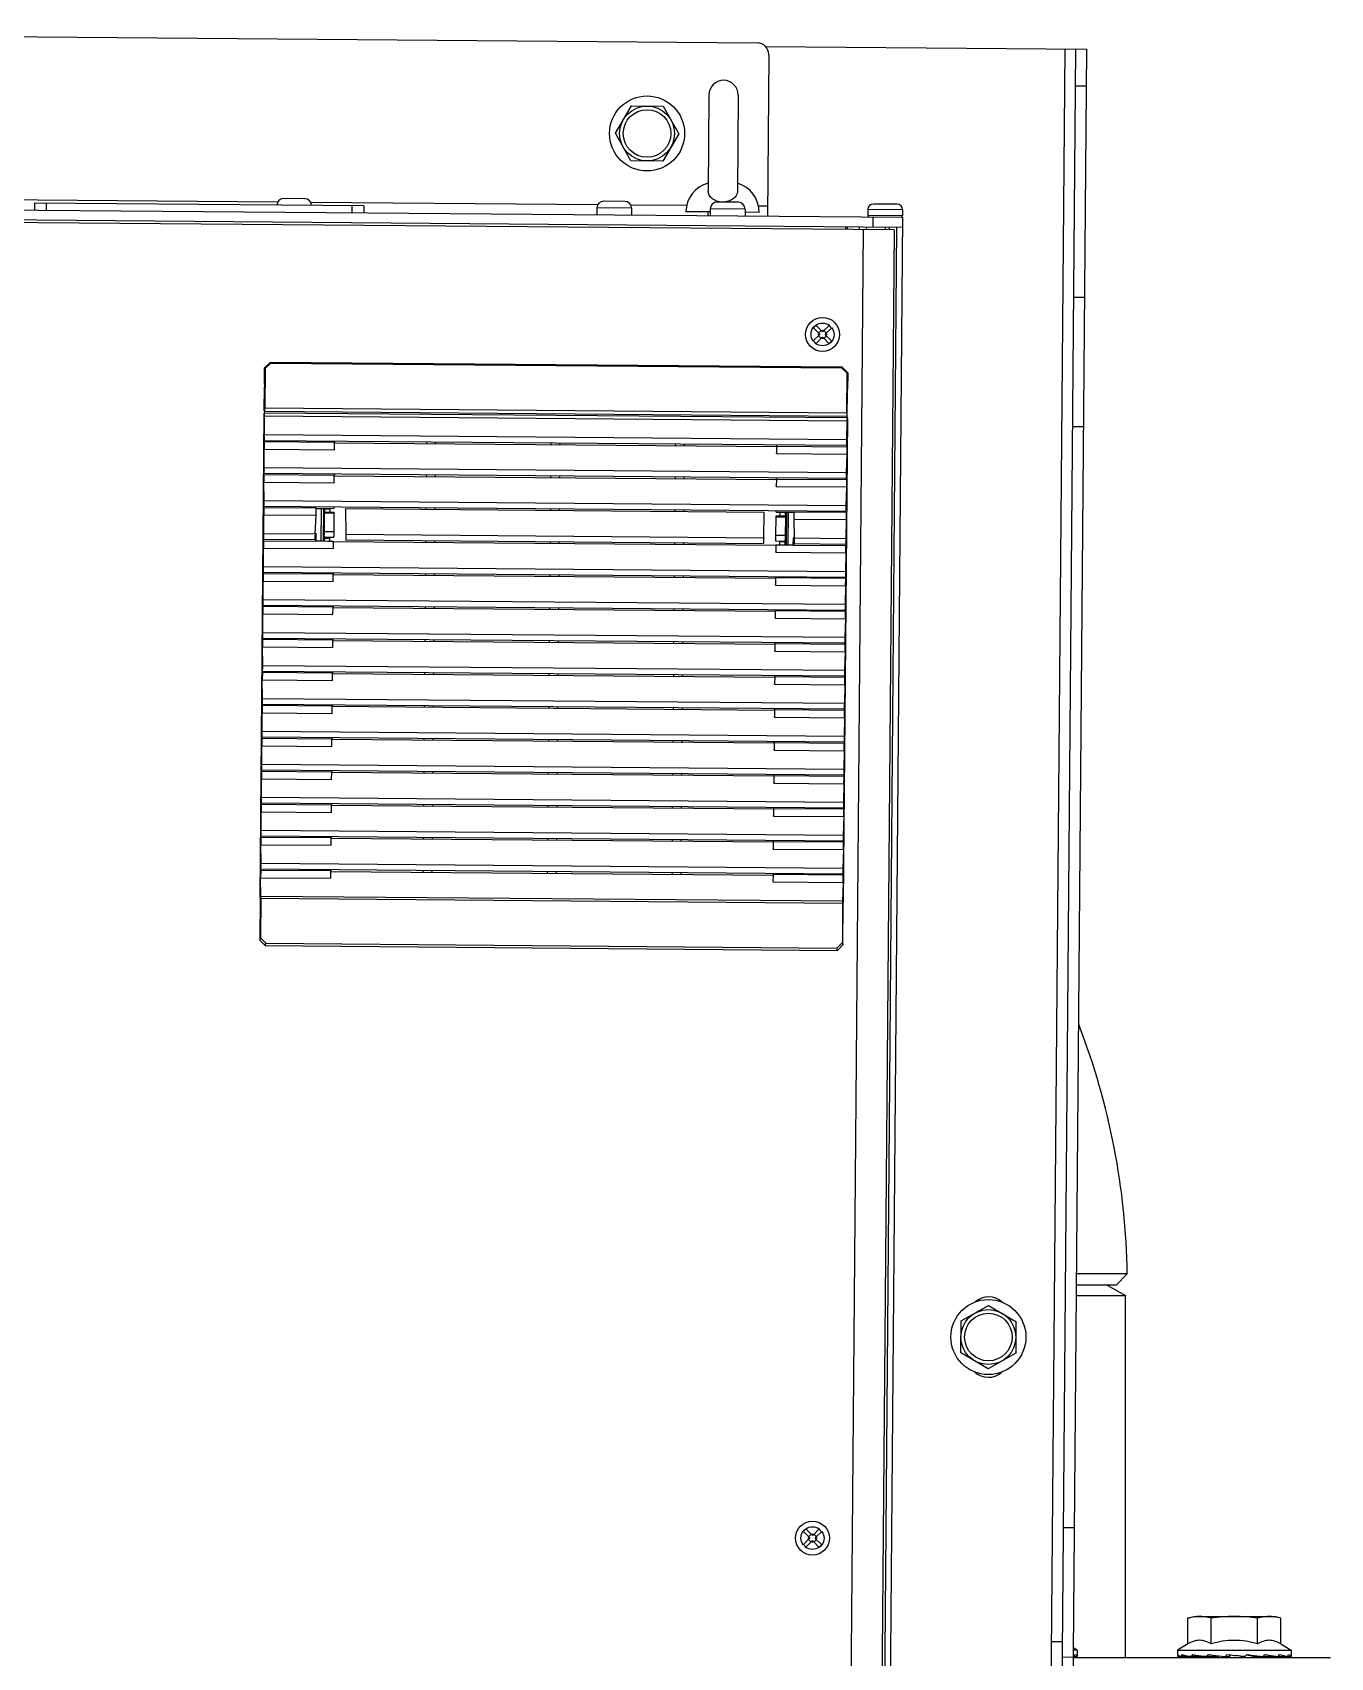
# Model space of a CAD drawing. Header units: millimetres. Extents: x 0 to 10500, y 0 to 7425.
# Drawn here: x 3731 to 4085.6, y 5608.1 to 6052 of the extents above; entities that cross this region are included whole.
import ezdxf

# ---------------------------------------------------------------- set-up
doc = ezdxf.new("R2010")
doc.units = ezdxf.units.MM
doc.header["$LTSCALE"] = 577.5
doc.layers.get('0').update_dxf_attribs({"linetype": 'CONTINUOUS'})
doc.layers.add('AXES', color=7, linetype='CONTINUOUS')

msp = doc.modelspace()

# ---------------------------------------------------------------- linework, layer by layer
at = {"color": 7, "linetype": 'Continuous'}
for p, q in [((3589.22, 6051.98), (3929.01, 6049.15)), ((3931.31, 6048.13), (4019.1, 6047.4)), ((4006.9, 4945.46), (4016.1, 6047.42)), ((4009.35, 5598.46), (4013.1, 6047.45)), ((3932.19, 6045.92), (3931.82, 6001.82)), ((4016.02, 6037.42), (4019.02, 6037.4)), ((3915.79, 6034.96), (3915.57, 6008.61)), ((3923.79, 6034.89), (3923.57, 6008.54)), ((3797.97, 6005.64), (3719.52, 6006.3)), ((3805.4, 6006.58), (3799.6, 6006.63)), ((3548.71, 6002.32), (3968.69, 5998.82)), ((3548.73, 6005.02), (3968.72, 6001.52)), ((3731.54, 6005.39), (3731.52, 6003.49)), ((3821.54, 6004.64), (3731.54, 6005.39)), ((3734.74, 6005.37), (3734.72, 6003.47)), ((3885.42, 6004.91), (3807.02, 6005.56)), ((3818.32, 6002.77), (3818.34, 6004.67)), ((3821.54, 6004.64), (3821.52, 6002.74)), ((3885.18, 6004.06), (3885.17, 6002.21)), ((3894.68, 6003.98), (3885.18, 6004.06)), ((3892.85, 6005.85), (3887.05, 6005.9)), ((3909.83, 6004.71), (3894.46, 6004.84)), ((3894.68, 6003.98), (3894.67, 6002.13)), ((3916.18, 6002.95), (3909.53, 6003.01)), ((3915.53, 6002.96), (3915.52, 6001.96)), ((3916.18, 6003.8), (3916.17, 6001.95)), ((3925.68, 6003.72), (3916.18, 6003.8)), ((3923.85, 6005.59), (3918.05, 6005.64)), ((3925.68, 6003.72), (3925.67, 6001.87)), ((3929.52, 6002.84), (3925.68, 6002.87)), ((3931.84, 6004.52), (3929.25, 6004.54)), ((3966.42, 5998.08), (3549.36, 6001.56)), ((3949.3, 4954.1), (3958.02, 5998.15)), ((3953.09, 5998.95), (3953.09, 5998.2)), ((3953.59, 5998.94), (3953.59, 5998.19)), ((3956.99, 5998.16), (3956.99, 5998.91)), ((3966.42, 5998.08), (3957.71, 4954.03)), ((3958.47, 4953.27), (3967.19, 5998.83)), ((3958.82, 5998.9), (3958.81, 5998.15)), ((3968.72, 6001.52), (3959.95, 4951.36)), ((3960.69, 5998.88), (3960.72, 6001.58)), ((3964.08, 5998.1), (3964.08, 5998.85)), ((3965.19, 5998.09), (3965.19, 5998.84)), ((4018.54, 5979.61), (4015.54, 5979.63)), ((3944.31, 5971.36), (3945.99, 5969.65)), ((3945.13, 5972.04), (3944.35, 5971.32)), ((3944.35, 5971.32), (3944.65, 5971.75)), ((3944.65, 5971.75), (3945.13, 5972.04)), ((3946.7, 5970.36), (3945.06, 5972.03)), ((3948.71, 5972.03), (3947, 5970.35)), ((3947.7, 5969.64), (3949.37, 5971.28)), ((3948.63, 5971.96), (3948.98, 5971.6)), ((3948.98, 5971.6), (3949.33, 5971.24)), ((3945.99, 5969.35), (3944.32, 5967.71)), ((3944.71, 5967.39), (3944.36, 5967.75)), ((3945.06, 5967.04), (3944.71, 5967.39)), ((3944.99, 5966.97), (3946.69, 5968.64)), ((3945.74, 5969.36), (3945.74, 5969.66)), ((3945.74, 5969.66), (3945.99, 5969.65)), ((3945.74, 5969.36), (3945.99, 5969.35)), ((3945.76, 5969.89), (3946.48, 5970.59)), ((3946.46, 5968.41), (3945.76, 5969.13)), ((3946.02, 5969.63), (3946.14, 5969.5)), ((3946.14, 5969.5), (3946.02, 5969.38)), ((3946.69, 5968.64), (3946.69, 5968.39)), ((3946.99, 5968.39), (3946.69, 5968.39)), ((3946.71, 5970.61), (3946.7, 5970.36)), ((3946.71, 5970.61), (3947.01, 5970.6)), ((3946.84, 5968.79), (3946.72, 5968.67)), ((3946.85, 5970.2), (3946.73, 5970.33)), ((3946.84, 5968.79), (3946.96, 5968.67)), ((3946.98, 5970.32), (3946.85, 5970.2)), ((3946.99, 5968.64), (3946.99, 5968.39)), ((3946.99, 5968.64), (3948.63, 5966.97)), ((3947.01, 5970.6), (3947, 5970.35)), ((3947.93, 5969.11), (3947.22, 5968.41)), ((3947.24, 5970.58), (3947.94, 5969.87)), ((3947.68, 5969.61), (3947.56, 5969.49)), ((3947.56, 5969.49), (3947.68, 5969.37)), ((3947.7, 5969.64), (3947.95, 5969.64)), ((3949.38, 5967.63), (3947.7, 5969.34)), ((3947.7, 5969.34), (3947.95, 5969.34)), ((3947.95, 5969.64), (3947.95, 5969.34)), ((3948.56, 5966.95), (3949.34, 5967.67)), ((3949.04, 5967.24), (3948.56, 5966.95)), ((3949.34, 5967.67), (3949.04, 5967.24)), ((4018.24, 5944.26), (4015.24, 5944.28)), ((3812.25, 5921.97), (3812.24, 5920.98)), ((3935.24, 5919.95), (3935.24, 5920.95)), ((3812.18, 5914.01), (3812.17, 5913.09)), ((3935.17, 5912.06), (3935.18, 5912.99)), ((4027.12, 5709.82), (4016.28, 5709.82)), ((4030.12, 5712.87), (4016.43, 5712.86)), ((4024.64, 5709.82), (4029.64, 5706.93)), ((4027.12, 5709.82), (4030.12, 5712.87)), ((4016.26, 5706.93), (4029.64, 5706.93)), ((3941.57, 5642.54), (3943.25, 5640.84)), ((3942.38, 5643.22), (3941.6, 5642.5)), ((3941.6, 5642.5), (3941.91, 5642.93)), ((3941.91, 5642.93), (3942.38, 5643.22)), ((3943.96, 5641.54), (3942.32, 5643.21)), ((3945.96, 5643.21), (3944.26, 5641.53)), ((3944.96, 5640.82), (3946.63, 5642.46)), ((3945.89, 5643.14), (3946.24, 5642.78)), ((3946.24, 5642.78), (3946.59, 5642.42)), ((4012.73, 5643.58), (4015.73, 5643.56)), ((3943.24, 5640.54), (3941.57, 5638.89)), ((3941.97, 5638.58), (3941.61, 5638.93)), ((3942.32, 5638.22), (3941.97, 5638.58)), ((3942.24, 5638.15), (3943.95, 5639.82)), ((3942.99, 5640.54), (3943, 5640.84)), ((3942.99, 5640.54), (3943.24, 5640.54)), ((3943, 5640.84), (3943.25, 5640.84)), ((3943.72, 5639.59), (3943.01, 5640.31)), ((3943.02, 5641.07), (3943.73, 5641.77)), ((3943.27, 5640.81), (3943.4, 5640.68)), ((3943.4, 5640.68), (3943.27, 5640.56)), ((3943.95, 5639.82), (3943.94, 5639.57)), ((3944.24, 5639.57), (3943.94, 5639.57)), ((3943.96, 5641.79), (3943.96, 5641.54)), ((3943.96, 5641.79), (3944.26, 5641.78)), ((3944.1, 5639.97), (3943.97, 5639.85)), ((3944.11, 5641.39), (3943.98, 5641.51)), ((3944.1, 5639.97), (3944.22, 5639.85)), ((3944.23, 5641.51), (3944.11, 5641.39)), ((3944.25, 5639.82), (3944.24, 5639.57)), ((3944.25, 5639.82), (3945.89, 5638.15)), ((3944.26, 5641.78), (3944.26, 5641.53)), ((3945.19, 5640.29), (3944.47, 5639.59)), ((3944.49, 5641.76), (3945.19, 5641.05)), ((3944.94, 5640.79), (3944.81, 5640.67)), ((3944.81, 5640.67), (3944.93, 5640.55)), ((3944.96, 5640.82), (3945.21, 5640.82)), ((3946.64, 5638.81), (3944.96, 5640.52)), ((3944.96, 5640.52), (3945.21, 5640.52)), ((3945.21, 5640.82), (3945.21, 5640.52)), ((3945.82, 5638.13), (3946.6, 5638.85)), ((3946.3, 5638.42), (3945.82, 5638.13)), ((3946.6, 5638.85), (3946.3, 5638.42)), ((4009.47, 5612.46), (4012.47, 5612.44)), ((4012.44, 5608.23), (4015.44, 5608.2)), ((4015.43, 5608.07), (4085.64, 5608.07)), ((4015.44, 5608.31), (4015.59, 5608.31)), ((4015.59, 5608.31), (4016.45, 5608.31)), ((4016.45, 5608.33), (4016.45, 5608.31)), ((4044.74, 5608.31), (4043.88, 5608.31)), ((4044.88, 5608.31), (4044.74, 5608.31)), ((4047.61, 5608.31), (4044.88, 5608.31)), ((4047.61, 5608.31), (4047.63, 5608.31)), ((4049.88, 5608.31), (4047.63, 5608.31)), ((4049.19, 5608.32), (4049.27, 5608.07)), ((4049.88, 5608.32), (4049.88, 5608.07)), ((4051.71, 5608.32), (4049.88, 5608.31)), ((4050.52, 5608.31), (4050.45, 5608.07)), ((4051.71, 5608.32), (4051.63, 5608.07)), ((4052.23, 5608.31), (4052.1, 5608.07)), ((4054.46, 5608.32), (4054.32, 5608.07)), ((4054.97, 5608.54), (4054.63, 5608.07)), ((4057.81, 5608.32), (4057.62, 5608.07)), ((4058.31, 5608.77), (4057.73, 5608.07)), ((4059.38, 5608.65), (4059.9, 5608.59)), ((4061.35, 5608.32), (4059.9, 5608.59)), ((4061.35, 5608.32), (4061.13, 5608.07)), ((4064.65, 5608.32), (4062.6, 5608.7)), ((4064.65, 5608.32), (4064.43, 5608.07)), ((4067.3, 5608.3), (4067.12, 5608.07)), ((4067.31, 5608.32), (4069.02, 5608.31)), ((4069.02, 5608.32), (4068.88, 5608.07)), ((4069.02, 5608.31), (4071.38, 5608.31)), ((4069.56, 5608.32), (4069.49, 5608.07)), ((4071.38, 5608.31), (4074.88, 5608.31)), ((4074.88, 5608.33), (4074.88, 5608.31))]:
    msp.add_line(p, q, dxfattribs=at)
at = {"color": 3, "linetype": 'Continuous'}
msp.add_line((4009.9, 4945.43), (4019.1, 6047.4), dxfattribs=at)
at = {"color": 6, "linetype": 'Continuous'}
for p, q in [((3959.23, 6003.64), (3959.22, 6002.09)), ((3959.22, 6002.09), (3968.72, 6002.02)), ((3968.73, 6003.57), (3959.23, 6003.64)), ((3967.25, 6005.08), (3960.75, 6005.13)), ((3968.73, 6003.57), (3968.72, 6002.02)), ((3794.4, 5960.37), (3795.91, 5961.86)), ((3795.91, 5961.86), (3796.07, 5961.69)), ((3952.24, 5960.56), (3795.91, 5961.86)), ((3794.36, 5955.88), (3794.4, 5960.37)), ((3794.4, 5960.37), (3794.56, 5960.2)), ((3794.56, 5960.2), (3794.47, 5949.41)), ((3796.07, 5961.69), (3794.56, 5960.2)), ((3796.07, 5961.69), (3952.07, 5960.39)), ((3952.07, 5960.39), (3952.24, 5960.56)), ((3953.55, 5958.88), (3952.07, 5960.39)), ((3952.24, 5960.56), (3953.73, 5959.05)), ((3953.46, 5948.09), (3953.55, 5958.88)), ((3953.55, 5958.88), (3953.73, 5959.05)), ((3953.73, 5959.05), (3953.69, 5954.55)), ((3794.31, 5948.63), (3794.37, 5955.13)), ((3794.36, 5955.88), (3794.36, 5955.78)), ((3794.36, 5955.78), (3794.37, 5955.5)), ((3794.37, 5955.5), (3794.37, 5955.13)), ((3953.62, 5947.3), (3953.67, 5953.8)), ((3953.67, 5953.8), (3953.68, 5954.17)), ((3953.68, 5954.17), (3953.69, 5954.45)), ((3953.69, 5954.45), (3953.69, 5954.55)), ((3794.47, 5949.41), (3953.46, 5948.09)), ((3793.19, 5815.68), (3794.29, 5947.88)), ((3794.37, 5947.17), (3794.38, 5948.1)), ((3794.4, 5942.13), (3794.37, 5947.17)), ((3953.53, 5945.84), (3794.37, 5947.17)), ((3794.38, 5948.1), (3794.45, 5948.42)), ((3794.38, 5948.1), (3953.54, 5946.77)), ((3953.47, 5947.09), (3794.45, 5948.42)), ((3953.63, 5946.55), (3952.52, 5814.35)), ((3953.53, 5945.84), (3953.41, 5940.8)), ((3953.47, 5947.09), (3953.54, 5946.77)), ((3953.54, 5946.77), (3953.53, 5945.84)), ((3794.32, 5940.16), (3794.3, 5938.16)), ((3794.32, 5940.16), (3794.38, 5940.48)), ((3813.48, 5940), (3794.32, 5940.16)), ((3953.41, 5939.15), (3794.38, 5940.48)), ((3794.4, 5942.13), (3953.41, 5940.8)), ((3813.45, 5939.86), (3934.33, 5938.85)), ((3813.46, 5938), (3813.48, 5940)), ((3813.54, 5940.28), (3813.48, 5940)), ((3838.81, 5939.61), (3838.72, 5940.07)), ((3841.07, 5940.05), (3840.98, 5939.59)), ((3872.81, 5939.32), (3872.72, 5939.78)), ((3875.07, 5939.76), (3874.98, 5939.3)), ((3794.33, 5933.12), (3794.3, 5938.16)), ((3794.3, 5938.16), (3813.46, 5938)), ((3813.46, 5938), (3813.46, 5938.17)), ((3906.81, 5939.04), (3906.71, 5939.5)), ((3909.07, 5939.48), (3908.98, 5939.02)), ((3934.25, 5939.27), (3934.3, 5938.99)), ((3934.3, 5938.99), (3934.29, 5936.99)), ((3934.29, 5936.99), (3934.29, 5937.16)), ((3934.29, 5936.99), (3953.45, 5936.83)), ((3934.3, 5938.99), (3953.47, 5938.83)), ((3953.45, 5936.83), (3953.33, 5931.79)), ((3953.41, 5939.15), (3953.47, 5938.83)), ((3953.47, 5938.83), (3953.45, 5936.83)), ((3794.24, 5931.16), (3794.22, 5929.16)), ((3794.24, 5931.16), (3794.3, 5931.48)), ((3813.4, 5931), (3794.24, 5931.16)), ((3953.33, 5930.15), (3794.3, 5931.48)), ((3794.33, 5933.12), (3953.33, 5931.79)), ((3813.38, 5930.86), (3934.24, 5929.85)), ((3813.39, 5929), (3813.4, 5931)), ((3813.46, 5931.27), (3813.4, 5931)), ((3838.73, 5930.6), (3838.64, 5931.06)), ((3841, 5931.04), (3840.9, 5930.58)), ((3872.73, 5930.32), (3872.64, 5930.78)), ((3874.99, 5930.76), (3874.9, 5930.3)), ((3794.25, 5924.12), (3794.22, 5929.16)), ((3794.22, 5929.16), (3813.39, 5929)), ((3813.39, 5929), (3813.39, 5929.17)), ((3906.73, 5930.03), (3906.64, 5930.49)), ((3908.99, 5930.47), (3908.9, 5930.02)), ((3934.18, 5930.26), (3934.23, 5929.99)), ((3934.23, 5929.99), (3934.21, 5927.99)), ((3934.21, 5927.99), (3934.22, 5928.16)), ((3934.21, 5927.99), (3953.38, 5927.83)), ((3934.23, 5929.99), (3953.39, 5929.83)), ((3953.38, 5927.83), (3953.26, 5922.79)), ((3953.33, 5930.15), (3953.39, 5929.83)), ((3953.39, 5929.83), (3953.38, 5927.83)), ((3794.17, 5922.15), (3794.15, 5920.15)), ((3794.17, 5922.15), (3794.23, 5922.47)), ((3808.47, 5922.03), (3794.17, 5922.15)), ((3953.26, 5921.14), (3794.23, 5922.47)), ((3794.25, 5924.12), (3953.26, 5922.79)), ((3808.46, 5920.03), (3808.47, 5922.03)), ((3808.47, 5922.03), (3808.49, 5922.01)), ((3808.49, 5922.01), (3813.32, 5921.96)), ((3808.55, 5921.99), (3810.69, 5921.97)), ((3809.87, 5913.01), (3809.94, 5921.89)), ((3810.46, 5921.88), (3810.39, 5913.01)), ((3810.61, 5921.88), (3810.59, 5919.69)), ((3810.88, 5921.88), (3810.69, 5921.97)), ((3810.88, 5921.1), (3810.88, 5921.88)), ((3810.88, 5921.88), (3812.25, 5921.87)), ((3813.38, 5922.27), (3813.32, 5921.96)), ((3816.54, 5921.78), (3816.55, 5921.83)), ((3816.55, 5921.83), (3816.59, 5914.93)), ((3930.93, 5920.87), (3816.55, 5921.83)), ((3838.66, 5921.6), (3838.57, 5922.06)), ((3840.92, 5922.04), (3840.83, 5921.58)), ((3794.18, 5915.11), (3794.15, 5920.15)), ((3808.46, 5920.03), (3794.15, 5920.15)), ((3808.26, 5914.99), (3808.46, 5920.03)), ((3810.46, 5919.49), (3810.76, 5919.49)), ((3810.74, 5915.68), (3810.75, 5920.83)), ((3810.75, 5920.95), (3810.75, 5920.99)), ((3810.75, 5920.99), (3813.32, 5920.97)), ((3810.75, 5920.83), (3810.75, 5920.95)), ((3813.33, 5920.62), (3810.75, 5920.64)), ((3813.32, 5920.97), (3813.33, 5920.93)), ((3813.33, 5920.93), (3813.33, 5920.81)), ((3813.33, 5920.81), (3813.36, 5915.65)), ((3872.66, 5921.31), (3872.57, 5921.77)), ((3874.92, 5921.75), (3874.83, 5921.29)), ((3906.66, 5921.03), (3906.56, 5921.49)), ((3908.92, 5921.47), (3908.83, 5921.01)), ((3930.77, 5913.97), (3930.93, 5920.87)), ((3930.93, 5920.87), (3930.94, 5920.83)), ((3934.13, 5919.61), (3934.01, 5914.65)), ((3934.1, 5921.26), (3934.16, 5920.96)), ((3934.14, 5919.92), (3934.13, 5919.8)), ((3934.13, 5919.8), (3934.13, 5919.61)), ((3936.71, 5919.59), (3934.13, 5919.61)), ((3934.15, 5919.96), (3934.14, 5919.92)), ((3934.15, 5919.96), (3936.72, 5919.94)), ((3934.38, 5920.85), (3934.16, 5920.96)), ((3934.16, 5920.96), (3939, 5920.92)), ((3936.61, 5920.83), (3935.24, 5920.84)), ((3936.61, 5920.83), (3936.61, 5920.05)), ((3936.71, 5919.78), (3936.63, 5914.63)), ((3936.99, 5918.44), (3936.69, 5918.44)), ((3936.72, 5919.89), (3936.71, 5919.78)), ((3936.72, 5919.94), (3936.72, 5919.89)), ((3938.94, 5920.9), (3936.79, 5920.92)), ((3936.87, 5918.63), (3936.89, 5920.83)), ((3937.03, 5920.92), (3936.95, 5912.05)), ((3937.47, 5912.04), (3937.54, 5920.91)), ((3939.01, 5920.94), (3938.99, 5918.94)), ((3938.99, 5918.94), (3939.1, 5913.9)), ((3953.3, 5918.82), (3938.99, 5918.94)), ((3939, 5920.92), (3939.01, 5920.94)), ((3953.32, 5920.82), (3939.01, 5920.94)), ((3953.3, 5918.82), (3953.18, 5913.79)), ((3953.26, 5921.14), (3953.32, 5920.82)), ((3953.32, 5920.82), (3953.3, 5918.82)), ((3794.09, 5913.15), (3794.07, 5911.15)), ((3794.09, 5913.15), (3794.15, 5913.47)), ((3794.09, 5913.15), (3808.4, 5913.03)), ((3808.27, 5913.35), (3794.15, 5913.47)), ((3794.18, 5915.11), (3808.26, 5914.99)), ((3808.4, 5913.02), (3808.27, 5913.35)), ((3808.36, 5915.17), (3808.49, 5914.86)), ((3810.02, 5912.99), (3808.4, 5913.01)), ((3808.47, 5913.03), (3808.49, 5914.86)), ((3811.64, 5912.98), (3810.02, 5912.99)), ((3810.64, 5915.49), (3810.46, 5915.49)), ((3810.56, 5915.45), (3810.54, 5913.1)), ((3810.82, 5913.88), (3810.66, 5913.95)), ((3813.34, 5914), (3810.72, 5914.03)), ((3810.74, 5915.68), (3813.36, 5915.65)), ((3810.81, 5913.1), (3810.82, 5913.88)), ((3810.82, 5913.88), (3812.18, 5913.87)), ((3813.04, 5912.97), (3811.64, 5912.98)), ((3813.25, 5912.97), (3813.04, 5912.97)), ((3813.24, 5910.99), (3813.25, 5912.97)), ((3816.57, 5913.28), (3816.56, 5913.23)), ((3930.77, 5912.33), (3816.56, 5913.28)), ((3816.59, 5914.93), (3930.77, 5913.97)), ((3838.58, 5912.59), (3838.49, 5913.05)), ((3840.85, 5913.03), (3840.75, 5912.57)), ((3934.01, 5914.65), (3936.63, 5914.63)), ((3936.62, 5912.98), (3934.01, 5913)), ((3936.93, 5914.44), (3936.65, 5914.44)), ((3936.82, 5912.05), (3936.84, 5914.23)), ((3938.87, 5911.94), (3938.88, 5913.77)), ((3938.88, 5913.77), (3939, 5914.08)), ((3939.1, 5913.9), (3953.18, 5913.79)), ((3794.1, 5906.11), (3794.07, 5911.15)), ((3794.07, 5911.15), (3813.24, 5910.99)), ((3934.11, 5911.84), (3813.23, 5912.85)), ((3813.24, 5910.99), (3813.24, 5911.16)), ((3872.58, 5912.31), (3872.49, 5912.77)), ((3874.84, 5912.75), (3874.75, 5912.29)), ((3906.58, 5912.02), (3906.49, 5912.48)), ((3908.84, 5912.46), (3908.75, 5912.01)), ((3930.78, 5912.28), (3930.77, 5912.33)), ((3934.08, 5911.96), (3934.06, 5909.98)), ((3934.06, 5909.98), (3934.07, 5910.15)), ((3934.06, 5909.98), (3953.23, 5909.82)), ((3935.7, 5911.95), (3934.08, 5911.96)), ((3936.54, 5912.83), (3935.18, 5912.84)), ((3936.54, 5912.83), (3936.54, 5912.05)), ((3939.06, 5912.26), (3938.93, 5911.93)), ((3938.93, 5911.94), (3953.24, 5911.82)), ((3953.18, 5912.14), (3939.06, 5912.26)), ((3953.23, 5909.82), (3953.11, 5904.78)), ((3953.18, 5912.14), (3953.24, 5911.82)), ((3953.23, 5909.82), (3953.24, 5911.82)), ((3794.01, 5904.14), (3794, 5902.14)), ((3794.01, 5904.14), (3794.08, 5904.46)), ((3813.18, 5903.98), (3794.01, 5904.14)), ((3953.11, 5903.13), (3794.08, 5904.46)), ((3794.1, 5906.11), (3953.11, 5904.78)), ((3813.23, 5904.26), (3813.18, 5903.98)), ((3794.03, 5897.1), (3794, 5902.14)), ((3794, 5902.14), (3813.16, 5901.98)), ((3934.03, 5902.83), (3813.15, 5903.84)), ((3813.16, 5901.98), (3813.18, 5903.98)), ((3813.16, 5901.98), (3813.16, 5902.15)), ((3838.51, 5903.59), (3838.42, 5904.05)), ((3840.77, 5904.03), (3840.68, 5903.57)), ((3872.51, 5903.3), (3872.42, 5903.76)), ((3874.77, 5903.74), (3874.68, 5903.28)), ((3906.5, 5903.02), (3906.41, 5903.48)), ((3908.77, 5903.46), (3908.68, 5903)), ((3933.95, 5903.25), (3934, 5902.97)), ((3934, 5902.97), (3933.99, 5900.97)), ((3933.99, 5900.97), (3933.99, 5901.14)), ((3933.99, 5900.97), (3953.15, 5900.81)), ((3953.17, 5902.81), (3934, 5902.97)), ((3953.15, 5900.81), (3953.03, 5895.78)), ((3953.11, 5903.13), (3953.17, 5902.81)), ((3953.15, 5900.81), (3953.17, 5902.81)), ((3793.94, 5895.14), (3794, 5895.46)), ((3953.03, 5894.13), (3794, 5895.46)), ((3794.03, 5897.1), (3953.03, 5895.78)), ((3813.16, 5895.25), (3813.1, 5894.98)), ((3793.94, 5895.14), (3793.92, 5893.14)), ((3793.95, 5888.1), (3793.92, 5893.14)), ((3793.92, 5893.14), (3813.09, 5892.98)), ((3813.1, 5894.98), (3793.94, 5895.14)), ((3933.96, 5893.83), (3813.08, 5894.84)), ((3813.09, 5892.98), (3813.1, 5894.98)), ((3813.09, 5892.98), (3813.09, 5893.15)), ((3838.43, 5894.58), (3838.34, 5895.04)), ((3840.7, 5895.02), (3840.6, 5894.56)), ((3872.43, 5894.3), (3872.34, 5894.76)), ((3874.69, 5894.74), (3874.6, 5894.28)), ((3906.43, 5894.01), (3906.34, 5894.47)), ((3908.69, 5894.45), (3908.6, 5894)), ((3933.87, 5894.24), (3933.93, 5893.97)), ((3933.93, 5893.97), (3933.91, 5891.97)), ((3933.91, 5891.97), (3933.92, 5892.14)), ((3933.91, 5891.97), (3953.08, 5891.81)), ((3953.09, 5893.81), (3933.93, 5893.97)), ((3953.08, 5891.81), (3952.96, 5886.77)), ((3953.03, 5894.13), (3953.09, 5893.81)), ((3953.08, 5891.81), (3953.09, 5893.81)), ((3793.86, 5886.13), (3793.93, 5886.45)), ((3952.96, 5885.12), (3793.93, 5886.45)), ((3793.95, 5888.1), (3952.96, 5886.77)), ((3793.86, 5886.13), (3793.85, 5884.13)), ((3793.88, 5879.09), (3793.85, 5884.13)), ((3793.85, 5884.13), (3813.01, 5883.97)), ((3813.03, 5885.97), (3793.86, 5886.13)), ((3933.88, 5884.82), (3813, 5885.83)), ((3813.01, 5883.97), (3813.03, 5885.97)), ((3813.01, 5883.97), (3813.01, 5884.14)), ((3813.08, 5886.25), (3813.03, 5885.97)), ((3838.36, 5885.58), (3838.27, 5886.04)), ((3840.62, 5886.02), (3840.53, 5885.56)), ((3872.36, 5885.29), (3872.26, 5885.75)), ((3874.62, 5885.73), (3874.53, 5885.27)), ((3906.35, 5885.01), (3906.26, 5885.47)), ((3908.62, 5885.45), (3908.53, 5884.99)), ((3933.8, 5885.24), (3933.85, 5884.96)), ((3933.85, 5884.96), (3933.84, 5882.96)), ((3933.84, 5882.96), (3933.84, 5883.13)), ((3933.84, 5882.96), (3953, 5882.8)), ((3953.02, 5884.8), (3933.85, 5884.96)), ((3953, 5882.8), (3952.88, 5877.77)), ((3952.96, 5885.12), (3953.02, 5884.8)), ((3953, 5882.8), (3953.02, 5884.8)), ((3793.79, 5877.13), (3793.85, 5877.45)), ((3952.88, 5876.12), (3793.85, 5877.45)), ((3793.88, 5879.09), (3952.88, 5877.77)), ((3793.79, 5877.13), (3793.77, 5875.13)), ((3793.8, 5870.09), (3793.77, 5875.13)), ((3793.77, 5875.13), (3812.94, 5874.97)), ((3812.95, 5876.97), (3793.79, 5877.13)), ((3933.81, 5875.82), (3812.93, 5876.83)), ((3812.94, 5874.97), (3812.95, 5876.97)), ((3812.94, 5874.97), (3812.94, 5875.14)), ((3813.01, 5877.24), (3812.95, 5876.97)), ((3838.28, 5876.57), (3838.19, 5877.03)), ((3840.54, 5877.01), (3840.45, 5876.55)), ((3872.28, 5876.29), (3872.19, 5876.75)), ((3874.54, 5876.73), (3874.45, 5876.27)), ((3906.28, 5876), (3906.19, 5876.46)), ((3908.54, 5876.44), (3908.45, 5875.99)), ((3933.72, 5876.23), (3933.78, 5875.96)), ((3933.78, 5875.96), (3933.76, 5873.96)), ((3933.76, 5873.96), (3933.77, 5874.13)), ((3933.76, 5873.96), (3952.93, 5873.8)), ((3952.94, 5875.8), (3933.78, 5875.96)), ((3952.93, 5873.8), (3952.81, 5868.76)), ((3952.88, 5876.12), (3952.94, 5875.8)), ((3952.93, 5873.8), (3952.94, 5875.8)), ((3793.8, 5870.09), (3952.81, 5868.76)), ((3793.71, 5868.12), (3793.7, 5866.12)), ((3793.73, 5861.08), (3793.7, 5866.12)), ((3793.7, 5866.12), (3812.86, 5865.96)), ((3793.71, 5868.12), (3793.78, 5868.44)), ((3812.88, 5867.96), (3793.71, 5868.12)), ((3952.8, 5867.11), (3793.78, 5868.44)), ((3933.73, 5866.81), (3812.85, 5867.82)), ((3812.86, 5865.96), (3812.88, 5867.96)), ((3812.86, 5865.96), (3812.86, 5866.13)), ((3812.93, 5868.24), (3812.88, 5867.96)), ((3838.21, 5867.57), (3838.12, 5868.03)), ((3840.47, 5868.01), (3840.38, 5867.55)), ((3872.21, 5867.28), (3872.11, 5867.74)), ((3874.47, 5867.72), (3874.38, 5867.26)), ((3906.2, 5867), (3906.11, 5867.46)), ((3908.47, 5867.44), (3908.37, 5866.98)), ((3933.65, 5867.23), (3933.7, 5866.95)), ((3933.7, 5866.95), (3933.69, 5864.95)), ((3933.69, 5864.95), (3933.69, 5865.12)), ((3933.69, 5864.95), (3952.85, 5864.79)), ((3952.87, 5866.79), (3933.7, 5866.95)), ((3952.85, 5864.79), (3952.73, 5859.76)), ((3952.8, 5867.11), (3952.87, 5866.79)), ((3952.85, 5864.79), (3952.87, 5866.79)), ((3793.73, 5861.08), (3952.73, 5859.76)), ((3793.64, 5859.12), (3793.62, 5857.12)), ((3793.65, 5852.08), (3793.62, 5857.12)), ((3793.62, 5857.12), (3812.79, 5856.96)), ((3793.64, 5859.12), (3793.7, 5859.44)), ((3812.8, 5858.96), (3793.64, 5859.12)), ((3952.73, 5858.11), (3793.7, 5859.44)), ((3933.66, 5857.81), (3812.78, 5858.82)), ((3812.79, 5856.96), (3812.8, 5858.96)), ((3812.79, 5856.96), (3812.79, 5857.13)), ((3812.86, 5859.23), (3812.8, 5858.96)), ((3838.13, 5858.56), (3838.04, 5859.02)), ((3840.39, 5859), (3840.3, 5858.54)), ((3872.13, 5858.28), (3872.04, 5858.74)), ((3874.39, 5858.72), (3874.3, 5858.26)), ((3906.13, 5857.99), (3906.04, 5858.45)), ((3908.39, 5858.43), (3908.3, 5857.98)), ((3933.57, 5858.22), (3933.63, 5857.95)), ((3933.63, 5857.95), (3933.61, 5855.95)), ((3933.61, 5855.95), (3933.62, 5856.12)), ((3933.61, 5855.95), (3952.78, 5855.79)), ((3952.79, 5857.79), (3933.63, 5857.95)), ((3952.78, 5855.79), (3952.66, 5850.75)), ((3952.73, 5858.11), (3952.79, 5857.79)), ((3952.78, 5855.79), (3952.79, 5857.79)), ((3793.65, 5852.08), (3952.66, 5850.75)), ((3793.56, 5850.11), (3793.55, 5848.11)), ((3793.58, 5843.07), (3793.55, 5848.11)), ((3793.55, 5848.11), (3812.71, 5847.95)), ((3793.56, 5850.11), (3793.63, 5850.43)), ((3812.73, 5849.95), (3793.56, 5850.11)), ((3952.65, 5849.1), (3793.63, 5850.43)), ((3933.58, 5848.8), (3812.7, 5849.81)), ((3812.71, 5847.95), (3812.73, 5849.95)), ((3812.71, 5847.95), (3812.71, 5848.12)), ((3812.78, 5850.23), (3812.73, 5849.95)), ((3838.06, 5849.56), (3837.97, 5850.02)), ((3840.32, 5850), (3840.23, 5849.54)), ((3872.06, 5849.27), (3871.96, 5849.73)), ((3874.32, 5849.71), (3874.23, 5849.26)), ((3906.05, 5848.99), (3905.96, 5849.45)), ((3908.32, 5849.43), (3908.22, 5848.97)), ((3933.5, 5849.22), (3933.55, 5848.94)), ((3933.55, 5848.94), (3933.54, 5846.94)), ((3933.54, 5846.94), (3933.54, 5847.11)), ((3933.54, 5846.94), (3952.7, 5846.78)), ((3952.72, 5848.78), (3933.55, 5848.94)), ((3952.7, 5846.78), (3952.58, 5841.75)), ((3952.65, 5849.1), (3952.72, 5848.78)), ((3952.7, 5846.78), (3952.72, 5848.78)), ((3793.58, 5843.07), (3952.58, 5841.75)), ((3793.49, 5841.11), (3793.47, 5839.11)), ((3793.5, 5834.07), (3793.47, 5839.11)), ((3793.47, 5839.11), (3812.64, 5838.95)), ((3793.49, 5841.11), (3793.55, 5841.43)), ((3812.65, 5840.95), (3793.49, 5841.11)), ((3952.58, 5840.1), (3793.55, 5841.43)), ((3933.51, 5839.8), (3812.63, 5840.81)), ((3812.64, 5838.95), (3812.65, 5840.95)), ((3812.64, 5838.95), (3812.64, 5839.12)), ((3812.71, 5841.22), (3812.65, 5840.95)), ((3837.98, 5840.55), (3837.89, 5841.01)), ((3840.24, 5840.99), (3840.15, 5840.53)), ((3871.98, 5840.27), (3871.89, 5840.73)), ((3874.24, 5840.71), (3874.15, 5840.25)), ((3905.98, 5839.98), (3905.89, 5840.44)), ((3908.24, 5840.42), (3908.15, 5839.97)), ((3933.42, 5840.21), (3933.48, 5839.94)), ((3933.48, 5839.94), (3933.46, 5837.94)), ((3933.46, 5837.94), (3933.47, 5838.11)), ((3933.46, 5837.94), (3952.63, 5837.78)), ((3952.64, 5839.78), (3933.48, 5839.94)), ((3952.63, 5837.78), (3952.51, 5832.74)), ((3952.58, 5840.1), (3952.64, 5839.78)), ((3952.63, 5837.78), (3952.64, 5839.78)), ((3793.5, 5834.07), (3952.51, 5832.74)), ((3793.41, 5832.1), (3793.4, 5830.1)), ((3793.43, 5825.06), (3793.4, 5830.1)), ((3793.4, 5830.1), (3812.56, 5829.94)), ((3793.41, 5832.1), (3793.48, 5832.42)), ((3812.58, 5831.94), (3793.41, 5832.1)), ((3952.5, 5831.09), (3793.48, 5832.42)), ((3933.43, 5830.79), (3812.55, 5831.8)), ((3812.56, 5829.94), (3812.58, 5831.94)), ((3812.56, 5829.94), (3812.56, 5830.11)), ((3812.63, 5832.22), (3812.58, 5831.94)), ((3837.91, 5831.55), (3837.82, 5832.01)), ((3840.17, 5831.99), (3840.08, 5831.53)), ((3871.9, 5831.26), (3871.81, 5831.72)), ((3874.17, 5831.7), (3874.08, 5831.25)), ((3905.9, 5830.98), (3905.81, 5831.44)), ((3908.17, 5831.42), (3908.07, 5830.96)), ((3933.35, 5831.21), (3933.4, 5830.93)), ((3933.4, 5830.93), (3933.39, 5828.93)), ((3933.39, 5828.93), (3933.39, 5829.1)), ((3933.39, 5828.93), (3952.55, 5828.77)), ((3952.57, 5830.77), (3933.4, 5830.93)), ((3952.55, 5828.77), (3952.43, 5823.74)), ((3952.5, 5831.09), (3952.57, 5830.77)), ((3952.55, 5828.77), (3952.57, 5830.77)), ((3793.43, 5825.06), (3952.43, 5823.74)), ((3793.34, 5823.1), (3793.32, 5821.1)), ((3793.35, 5816.06), (3793.32, 5821.1)), ((3793.32, 5821.1), (3812.49, 5820.94)), ((3793.34, 5823.1), (3793.4, 5823.42)), ((3812.5, 5822.94), (3793.34, 5823.1)), ((3952.43, 5822.09), (3793.4, 5823.42)), ((3812.47, 5822.8), (3933.36, 5821.79)), ((3812.49, 5820.94), (3812.5, 5822.94)), ((3812.49, 5820.94), (3812.49, 5821.11)), ((3812.56, 5823.21), (3812.5, 5822.94)), ((3837.83, 5822.54), (3837.74, 5823)), ((3840.09, 5822.98), (3840, 5822.52)), ((3871.83, 5822.26), (3871.74, 5822.72)), ((3874.09, 5822.7), (3874, 5822.24)), ((3905.83, 5821.97), (3905.74, 5822.43)), ((3908.09, 5822.41), (3908, 5821.96)), ((3933.27, 5822.2), (3933.33, 5821.93)), ((3933.33, 5821.93), (3933.31, 5819.93)), ((3933.31, 5819.93), (3933.32, 5820.1)), ((3933.31, 5819.93), (3952.48, 5819.77)), ((3952.49, 5821.77), (3933.33, 5821.93)), ((3952.48, 5819.77), (3952.35, 5814.54)), ((3952.43, 5822.09), (3952.49, 5821.77)), ((3952.48, 5819.77), (3952.49, 5821.77)), ((3793.19, 5815.68), (3793.1, 5804.05)), ((3793.35, 5815.41), (3793.26, 5804.68)), ((3793.35, 5815.41), (3793.35, 5816.06)), ((3793.35, 5816.06), (3952.36, 5814.73)), ((3952.35, 5814.08), (3793.35, 5815.41)), ((3952.35, 5814.31), (3952.26, 5803.36)), ((3952.35, 5814.54), (3952.35, 5814.31)), ((3952.41, 5802.72), (3952.52, 5814.35)), ((3793.1, 5804.05), (3793.26, 5804.68)), ((3793.1, 5804.06), (3794.59, 5802.54)), ((3793.26, 5804.68), (3794.75, 5803.17)), ((3794.59, 5802.54), (3794.75, 5803.17)), ((3794.59, 5802.54), (3950.9, 5801.24)), ((3794.75, 5803.17), (3950.74, 5801.87)), ((3950.74, 5801.87), (3952.26, 5803.36)), ((3950.9, 5801.24), (3952.42, 5802.73)), ((3952.26, 5803.36), (3952.41, 5802.72)), ((3950.9, 5801.24), (3950.74, 5801.87))]:
    msp.add_line(p, q, dxfattribs=at)
at = {"color": 7, "linetype": 'Continuous'}
for centre, radius in [((3898.9, 6024.4), 6.5), ((3946.85, 5969.5), 4.65), ((3992.16, 5695.61), 6.5), ((3944.1, 5640.68), 4.65)]:
    msp.add_circle(centre, radius, dxfattribs=at)
for centre, radius, start, end in [((3928.99, 6045.95), 3.2, 359.5219, 89.5219), ((3919.79, 6034.92), 4, 359.5219, 179.5219), ((3917.73, 6002.94), 8.2, 105.2384, 179.5219), ((3921.33, 6002.91), 8.2, 359.5219, 73.8053), ((3799.59, 6004.78), 1.85, 89.5219, 179.5219), ((3805.39, 6004.73), 1.85, 359.5219, 89.5219), ((3887.03, 6004.05), 1.85, 89.5219, 179.5219), ((3892.83, 6004), 1.85, 359.5219, 89.5219), ((3918.03, 6003.79), 1.85, 89.5219, 179.5219), ((3923.83, 6003.74), 1.85, 359.5219, 89.5219), ((3832.64, 5709.82), 197.5, 0.8838, 21.0595), ((4013.81, 5603.59), 5.04, 69.353, 70.9819), ((4049.9, 6571.29), 962.99, 270.11296, 270.27141), ((4056.21, 5726.56), 118.25, 270.3249, 270.7756), ((4039.15, 5424.44), 185.32, 82.8333, 83.5703), ((4062.9, 5720.62), 112.31, 269.2073, 269.6741), ((4069.17, 6556.25), 947.95, 269.72678, 269.88694)]:
    msp.add_arc(centre, radius, start, end, dxfattribs=at)
at = {"color": 6, "linetype": 'Continuous'}
for centre, radius, start, end in [((3959.72, 6002.09), 0.5, 179.5219, 239.5219), ((3960.73, 6003.63), 1.5, 89.5219, 179.5219), ((3967.23, 6003.58), 1.5, 359.5219, 89.5219), ((3968.22, 6002.02), 0.5, 299.5219, 359.5219), ((3929.5, 4652.61), 1259.36, 89.57099, 89.71829)]:
    msp.add_arc(centre, radius, start, end, dxfattribs=at)
at = {"color": 7, "linetype": 'Continuous'}
for centre, major_axis, ratio, start_param, end_param in [((4000.95, 5608.07), (10.64, 16.66), 0.676332, -1.149941, -1.118834), ((4059.38, 5608.07), (0, 18.15), 0.854056, 7.809887, 7.840995), ((4059.38, 5608.07), (10.64, 16.66), 0.676332, -4.348615, -4.317508), ((4059.38, 5608.07), (13.39, 17.08), 0.457479, -4.412325, -4.381217), ((4059.38, 5608.07), (14.78, 17.72), 0.26415, -4.539729, -4.508621), ((4059.38, 5608.07), (15.42, 18.1), 0.086395, -4.683008, -4.6519), ((4059.38, 5608.07), (15.42, 18.1), 0.086395, -1.484334, -1.453226), ((4059.38, 5608.07), (14.78, 17.72), 0.26415, -1.341055, -1.309947), ((4059.38, 5608.07), (13.39, 17.08), 0.457479, -1.213651, -1.182543), ((4059.38, 5608.07), (10.64, 16.66), 0.676332, -1.149941, -1.118834)]:
    msp.add_ellipse(centre, major_axis=major_axis, ratio=ratio, start_param=start_param, end_param=end_param, dxfattribs=at)
for points in [[(3916.56, 6006.69), (3916.01, 6007.15), (3915.57, 6007.89), (3915.57, 6008.61)], [(3917.91, 6005.93), (3917.43, 6006.1), (3916.96, 6006.35), (3916.56, 6006.69)], [(3922.55, 6006.64), (3922.15, 6006.31), (3921.68, 6006.07), (3921.19, 6005.91)], [(3923.57, 6008.55), (3923.56, 6007.83), (3923.11, 6007.09), (3922.55, 6006.64)], [(3919.55, 6005.66), (3919, 6005.66), (3918.43, 6005.75), (3917.91, 6005.93)], [(3921.19, 6005.91), (3920.67, 6005.74), (3920.1, 6005.65), (3919.55, 6005.66)], [(3943.7, 5969.52), (3943.71, 5970.17), (3943.93, 5970.84), (3944.31, 5971.36)], [(3945.06, 5972.03), (3946.01, 5972.79), (3947.73, 5972.75), (3948.71, 5972.03)], [(3949.37, 5971.28), (3949.78, 5970.79), (3950.01, 5970.11), (3950, 5969.47)], [(3944.32, 5967.71), (3943.91, 5968.2), (3943.69, 5968.88), (3943.7, 5969.52)], [(3948.63, 5966.97), (3947.69, 5966.21), (3945.96, 5966.24), (3944.99, 5966.97)], [(3950, 5969.47), (3949.98, 5968.82), (3949.76, 5968.15), (3949.38, 5967.63)], [(3940.95, 5640.7), (3940.97, 5641.35), (3941.18, 5642.02), (3941.57, 5642.54)], [(3942.32, 5643.21), (3943.26, 5643.97), (3944.99, 5643.93), (3945.96, 5643.21)], [(3946.63, 5642.46), (3947.04, 5641.97), (3947.26, 5641.29), (3947.25, 5640.65)], [(3941.57, 5638.89), (3941.17, 5639.38), (3940.94, 5640.07), (3940.95, 5640.7)], [(3945.89, 5638.15), (3944.94, 5637.39), (3943.22, 5637.42), (3942.24, 5638.15)], [(3947.25, 5640.65), (3947.24, 5640.01), (3947.02, 5639.33), (3946.64, 5638.81)], [(4057.36, 5608.87), (4058.03, 5608.8), (4058.7, 5608.72), (4059.38, 5608.65)]]:
    msp.add_open_spline(points, degree=3, dxfattribs=at)
at = {"color": 6, "linetype": 'Continuous'}
for points, knots in [([(3794.45, 5948.42), (3794.47, 5948.53), (3794.45, 5948.87), (3794.47, 5949.2), (3794.47, 5949.41)], [0, 0, 0, 0, 0.345321, 1, 1, 1, 1]), ([(3953.46, 5948.09), (3953.46, 5947.87), (3953.48, 5947.54), (3953.45, 5947.2), (3953.47, 5947.09)], [0, 0, 0, 0, 0.654665, 1, 1, 1, 1]), ([(3794.38, 5940.48), (3794.39, 5940.54), (3794.38, 5940.99), (3794.42, 5941.43), (3794.4, 5941.81)], [0, 0, 0, 0, 0.148639, 1, 1, 1, 1]), ([(3794.3, 5931.48), (3794.32, 5931.54), (3794.3, 5931.99), (3794.35, 5932.43), (3794.33, 5932.8)], [0, 0, 0, 0, 0.148639, 1, 1, 1, 1]), ([(3794.23, 5922.47), (3794.24, 5922.53), (3794.23, 5922.98), (3794.27, 5923.42), (3794.25, 5923.8)], [0, 0, 0, 0, 0.148639, 1, 1, 1, 1]), ([(3794.15, 5913.47), (3794.17, 5913.53), (3794.15, 5913.98), (3794.2, 5914.42), (3794.18, 5914.79)], [0, 0, 0, 0, 0.148639, 1, 1, 1, 1]), ([(3808.27, 5913.35), (3808.25, 5913.41), (3808.29, 5913.87), (3808.21, 5914.3), (3808.26, 5914.67)], [0, 0, 0, 0, 0.148958, 1, 1, 1, 1]), ([(3810.72, 5914.03), (3810.76, 5914.07), (3810.61, 5914.57), (3810.75, 5914.96), (3810.74, 5915.34)], [0, 0, 0, 0, 0.132501, 1, 1, 1, 1]), ([(3936.67, 5912.88), (3936.65, 5912.87), (3936.6, 5912.86), (3936.56, 5912.84), (3936.54, 5912.83)], [0, 0, 0, 0, 0.510043, 1, 1, 1, 1]), ([(3794.08, 5904.46), (3794.09, 5904.52), (3794.08, 5904.97), (3794.12, 5905.41), (3794.1, 5905.79)], [0, 0, 0, 0, 0.148639, 1, 1, 1, 1]), ([(3794, 5895.46), (3794.02, 5895.52), (3794, 5895.97), (3794.05, 5896.41), (3794.02, 5896.78)], [0, 0, 0, 0, 0.148639, 1, 1, 1, 1]), ([(3793.93, 5886.45), (3793.94, 5886.52), (3793.93, 5886.96), (3793.97, 5887.4), (3793.95, 5887.78)], [0, 0, 0, 0, 0.148639, 1, 1, 1, 1]), ([(3793.85, 5877.45), (3793.87, 5877.51), (3793.85, 5877.96), (3793.9, 5878.4), (3793.87, 5878.77)], [0, 0, 0, 0, 0.148639, 1, 1, 1, 1]), ([(3793.78, 5868.44), (3793.79, 5868.51), (3793.78, 5868.95), (3793.82, 5869.39), (3793.8, 5869.77)], [0, 0, 0, 0, 0.148639, 1, 1, 1, 1]), ([(3793.7, 5859.44), (3793.72, 5859.5), (3793.7, 5859.95), (3793.75, 5860.39), (3793.72, 5860.76)], [0, 0, 0, 0, 0.148639, 1, 1, 1, 1]), ([(3793.63, 5850.43), (3793.64, 5850.5), (3793.62, 5850.94), (3793.67, 5851.38), (3793.65, 5851.76)], [0, 0, 0, 0, 0.148639, 1, 1, 1, 1]), ([(3793.55, 5841.43), (3793.57, 5841.49), (3793.55, 5841.94), (3793.6, 5842.38), (3793.57, 5842.75)], [0, 0, 0, 0, 0.148639, 1, 1, 1, 1]), ([(3793.48, 5832.42), (3793.49, 5832.49), (3793.47, 5832.93), (3793.52, 5833.37), (3793.5, 5833.75)], [0, 0, 0, 0, 0.148639, 1, 1, 1, 1]), ([(3793.4, 5823.42), (3793.42, 5823.48), (3793.4, 5823.93), (3793.45, 5824.37), (3793.42, 5824.74)], [0, 0, 0, 0, 0.148639, 1, 1, 1, 1])]:
    msp.add_open_spline(points, degree=3, knots=knots, dxfattribs=at)
for points in [[(3953.41, 5940.8), (3953.4, 5940.35), (3953.39, 5938.98), (3953.41, 5939.44)], [(3953.33, 5931.79), (3953.32, 5931.34), (3953.31, 5929.98), (3953.33, 5930.43)], [(3953.26, 5922.79), (3953.25, 5922.34), (3953.24, 5920.97), (3953.26, 5921.43)], [(3813.36, 5915.65), (3813.36, 5915.2), (3813.35, 5913.83), (3813.34, 5914.29)], [(3816.59, 5914.93), (3816.6, 5914.47), (3816.58, 5913.11), (3816.57, 5913.56)], [(3930.77, 5913.97), (3930.76, 5913.52), (3930.75, 5912.16), (3930.77, 5912.61)], [(3934.01, 5914.65), (3934, 5914.19), (3933.99, 5912.83), (3934.01, 5913.28)], [(3936.63, 5914.63), (3936.62, 5914.17), (3936.61, 5912.81), (3936.62, 5913.26)], [(3939.1, 5913.9), (3939.11, 5913.45), (3939.09, 5912.09), (3939.07, 5912.54)], [(3953.18, 5913.79), (3953.17, 5913.33), (3953.16, 5911.97), (3953.18, 5912.42)], [(3953.11, 5904.78), (3953.1, 5904.33), (3953.09, 5902.96), (3953.1, 5903.42)], [(3953.03, 5895.78), (3953.02, 5895.32), (3953.01, 5893.96), (3953.03, 5894.41)], [(3952.96, 5886.77), (3952.95, 5886.32), (3952.94, 5884.95), (3952.95, 5885.41)], [(3952.88, 5877.77), (3952.87, 5877.31), (3952.86, 5875.95), (3952.88, 5876.4)], [(3952.81, 5868.76), (3952.8, 5868.31), (3952.79, 5866.94), (3952.8, 5867.4)], [(3952.73, 5859.76), (3952.72, 5859.3), (3952.71, 5857.94), (3952.73, 5858.39)], [(3952.66, 5850.75), (3952.65, 5850.3), (3952.64, 5848.93), (3952.65, 5849.39)], [(3952.58, 5841.75), (3952.57, 5841.29), (3952.56, 5839.93), (3952.58, 5840.38)], [(3952.51, 5832.74), (3952.49, 5832.29), (3952.49, 5830.92), (3952.5, 5831.38)], [(3952.43, 5823.74), (3952.42, 5823.28), (3952.41, 5821.92), (3952.43, 5822.37)]]:
    msp.add_open_spline(points, degree=3, dxfattribs=at)
at = {"color": 7, "linetype": 'Continuous'}
for points, knots in [([(4015.74, 5608.87), (4015.93, 5608.8), (4016.21, 5608.71), (4016.45, 5608.44), (4016.45, 5608.33)], [0, 0, 0, 0, 0.643172, 1, 1, 1, 1]), ([(4043.89, 5608.87), (4043.94, 5608.74), (4044.3, 5608.52), (4044.65, 5608.39), (4044.88, 5608.31)], [0, 0, 0, 0, 0.353982, 1, 1, 1, 1]), ([(4045.06, 5608.87), (4045.23, 5608.82), (4046.07, 5608.61), (4046.93, 5608.44), (4047.61, 5608.31)], [0, 0, 0, 0, 0.202998, 1, 1, 1, 1]), ([(4047.95, 5608.87), (4048.24, 5608.82), (4049.52, 5608.63), (4050.81, 5608.45), (4051.8, 5608.31)], [0, 0, 0, 0, 0.225992, 1, 1, 1, 1]), ([(4052.23, 5608.87), (4052.6, 5608.82), (4054.15, 5608.64), (4055.7, 5608.46), (4056.88, 5608.31)], [0, 0, 0, 0, 0.239437, 1, 1, 1, 1]), ([(4062.74, 5608.87), (4063.14, 5608.83), (4064.66, 5608.65), (4066.18, 5608.47), (4067.3, 5608.31)], [0, 0, 0, 0, 0.260854, 1, 1, 1, 1]), ([(4067.71, 5608.87), (4068.05, 5608.83), (4069.27, 5608.66), (4070.5, 5608.48), (4071.38, 5608.31)], [0, 0, 0, 0, 0.275076, 1, 1, 1, 1]), ([(4071.68, 5608.87), (4071.91, 5608.83), (4072.7, 5608.68), (4073.49, 5608.5), (4074.01, 5608.31)], [0, 0, 0, 0, 0.301257, 1, 1, 1, 1]), ([(4074.16, 5608.87), (4074.35, 5608.8), (4074.63, 5608.71), (4074.88, 5608.44), (4074.88, 5608.33)], [0, 0, 0, 0, 0.643172, 1, 1, 1, 1])]:
    msp.add_open_spline(points, degree=3, knots=knots, dxfattribs=at)
at = {"layer": 'AXES', "color": 7, "linetype": 'Continuous'}
for p, q in [((3890.24, 6024.47), (3894.64, 6031.93)), ((3894.64, 6031.93), (3903.3, 6031.86)), ((3903.3, 6031.86), (3907.56, 6024.33)), ((3894.51, 6016.93), (3890.24, 6024.47)), ((3907.56, 6024.33), (3903.17, 6016.86)), ((3903.17, 6016.86), (3894.51, 6016.93)), ((4029.64, 5608.07), (4029.64, 5706.93)), ((3984.63, 5691.34), (3984.7, 5700)), ((3984.7, 5700), (3992.24, 5704.27)), ((3992.24, 5704.27), (3999.7, 5699.88)), ((3999.7, 5699.88), (3999.63, 5691.22)), ((3992.09, 5686.95), (3984.63, 5691.34)), ((3999.63, 5691.22), (3992.09, 5686.95)), ((4046.67, 5618.79), (4048.38, 5619.27)), ((4046.67, 5611.78), (4046.67, 5618.79)), ((4048.38, 5619.27), (4070.38, 5619.27)), ((4053.03, 5611.78), (4053.03, 5618.79)), ((4065.73, 5611.78), (4065.73, 5618.79)), ((4072.08, 5618.79), (4070.38, 5619.27)), ((4072.08, 5611.78), (4072.08, 5618.79)), ((4046.67, 5611.78), (4043.88, 5610.07)), ((4072.08, 5611.78), (4074.88, 5610.07)), ((4016.45, 5610.07), (4015.45, 5610.07)), ((4016.45, 5610.07), (4016.45, 5608.33)), ((4043.88, 5610.07), (4043.88, 5608.87)), ((4043.88, 5610.07), (4074.88, 5610.07)), ((4074.88, 5610.07), (4074.88, 5608.33))]:
    msp.add_line(p, q, dxfattribs=at)
for centre, radius in [((3898.9, 6024.4), 10.25), ((3898.9, 6024.4), 7.5), ((3992.16, 5695.61), 10.25), ((3992.16, 5695.61), 7.5)]:
    msp.add_circle(centre, radius, dxfattribs=at)
for centre, radius, start, end in [((3992.21, 5701.11), 5.5, 47.0157, 132.028), ((3992.12, 5690.11), 5.5, 227.0157, 312.028), ((4049.94, 5608.01), 11.26, 97.8787, 106.8286), ((4049.85, 5608.53), 10.74, 90.0182, 97.8242), ((4059.38, 5576.67), 42.6, 81.4269, 98.5731), ((3964.32, 5528.07), 97.17, 57.5511, 58.241)]:
    msp.add_arc(centre, radius, start, end, dxfattribs=at)
for points, knots in [([(4053.03, 5618.79), (4052.76, 5618.87), (4051.73, 5619.15), (4050.65, 5619.27), (4049.85, 5619.27)], [0, 0, 0, 0, 0.253903, 1, 1, 1, 1]), ([(4068.9, 5619.27), (4068.1, 5619.27), (4067.02, 5619.15), (4065.99, 5618.87), (4065.73, 5618.79)], [0, 0, 0, 0, 0.746097, 1, 1, 1, 1]), ([(4072.08, 5618.79), (4071.82, 5618.87), (4070.78, 5619.15), (4069.7, 5619.27), (4068.9, 5619.27)], [0, 0, 0, 0, 0.253903, 1, 1, 1, 1]), ([(4053.03, 5611.78), (4052.07, 5612.35), (4049.85, 5613.18), (4047.63, 5612.35), (4046.67, 5611.78)], [0, 0, 0, 0, 0.500021, 1, 1, 1, 1]), ([(4072.08, 5611.78), (4071.12, 5612.35), (4068.9, 5613.18), (4066.68, 5612.35), (4065.73, 5611.78)], [0, 0, 0, 0, 0.49998, 1, 1, 1, 1])]:
    msp.add_open_spline(points, degree=3, knots=knots, dxfattribs=at)
for points in [[(4059.38, 5612.76), (4057.23, 5612.76), (4055.08, 5612.39), (4053.03, 5611.78)], [(4065.73, 5611.78), (4063.67, 5612.39), (4061.52, 5612.76), (4059.38, 5612.76)]]:
    msp.add_open_spline(points, degree=3, dxfattribs=at)

doc.saveas('drawing.dxf')
